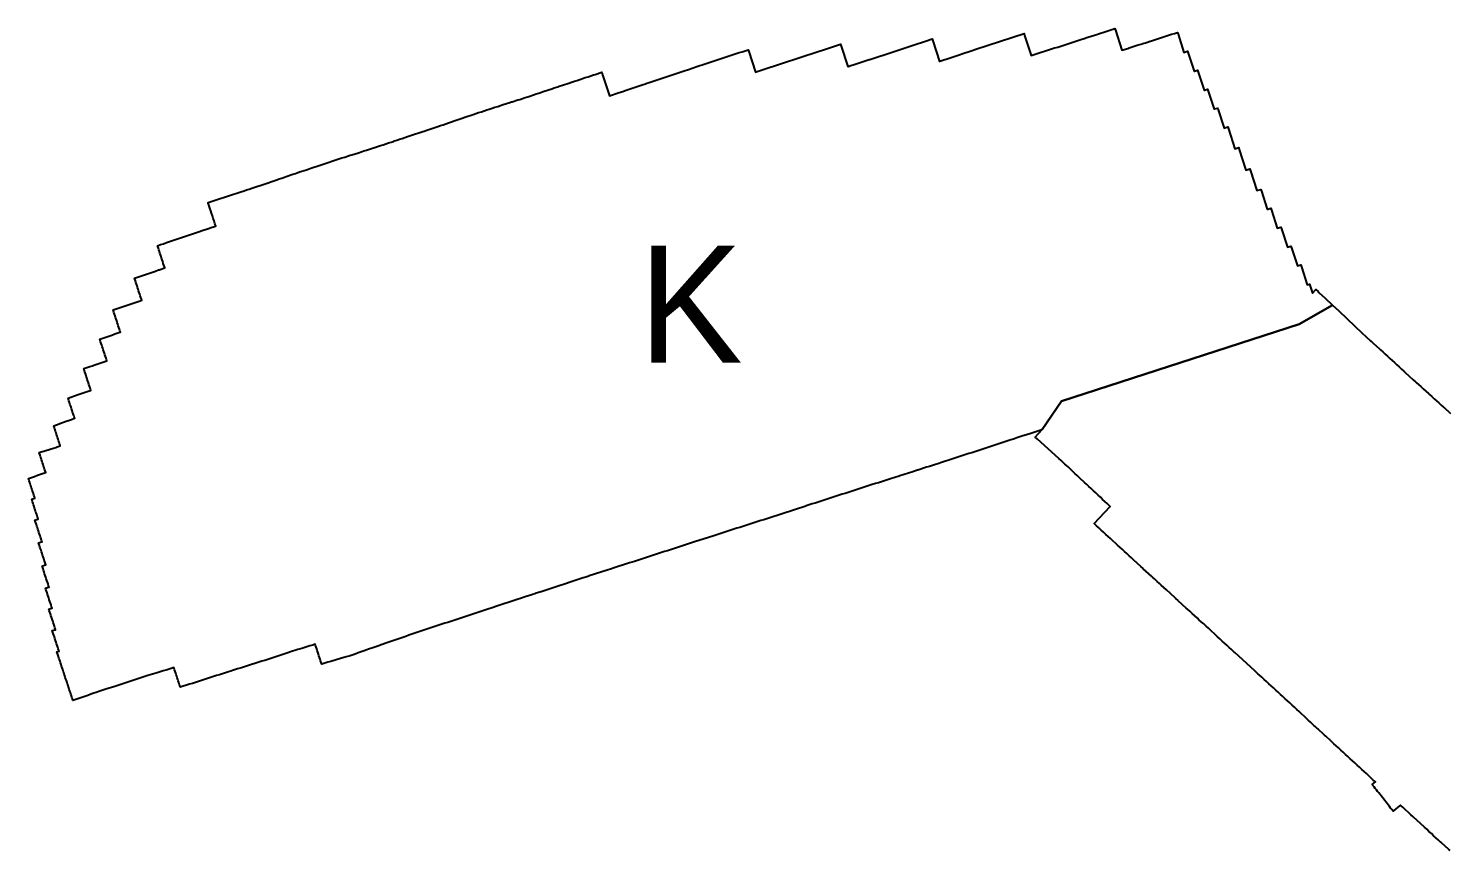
# Model space of a CAD drawing. Extents: x 325010 to 598009, y 7217000 to 7546188.
# Drawn here: x 385183 to 433809, y 7340341 to 7368471 of the extents above; entities that cross this region are included whole.
import ezdxf

# ---------------------------------------------------------------- set-up
doc = ezdxf.new("R2010")
doc.units = 0
doc.layers.add('J', color=7, linetype='Continuous')
doc.layers.add('K', color=7, linetype='Continuous')

msp = doc.modelspace()

# ---------------------------------------------------------------- linework, layer by layer
at = {"layer": 'J'}
msp.add_lwpolyline([(433825, 7340341), (433789, 7340374), (433523, 7340615), (433504, 7340631), (433424, 7340704), (433344, 7340776), (433264, 7340849), (433185, 7340922), (433105, 7340995), (433026, 7341068), (432946, 7341141), (432563, 7341496), (432550, 7341508), (432487, 7341566), (432217, 7341816), (432153, 7341875), (432131, 7341895), (432128, 7341893), (432044, 7341827), (431959, 7341760), (431874, 7341694), (431834, 7341746), (431793, 7341797), (431753, 7341849), (431712, 7341901), (431672, 7341953), (431631, 7342004), (431591, 7342056), (431550, 7342108), (431510, 7342159), (431469, 7342211), (431429, 7342262), (431389, 7342314), (431348, 7342365), (431308, 7342417), (431267, 7342468), (431227, 7342520), (431187, 7342571), (431162, 7342603), (431271, 7342689), (431200, 7342754), (431120, 7342827), (431041, 7342900), (430961, 7342973), (430881, 7343046), (430802, 7343119), (430722, 7343192), (430643, 7343265), (430563, 7343338), (430484, 7343412), (430404, 7343485), (430326, 7343559), (430246, 7343632), (430166, 7343705), (430087, 7343778), (430007, 7343851), (429928, 7343925), (429849, 7343998), (429769, 7344072), (429743, 7344096), (429574, 7344252), (429531, 7344291), (429512, 7344309), (429316, 7344490), (429293, 7344511), (429213, 7344584), (429168, 7344626), (429054, 7344731), (428975, 7344804), (428896, 7344878), (428843, 7344927), (428738, 7345025), (428659, 7345099), (428580, 7345173), (428501, 7345246), (428422, 7345320), (428342, 7345393), (428262, 7345465), (428183, 7345538), (428103, 7345611), (428024, 7345685), (427944, 7345758), (427865, 7345831), (427785, 7345904), (427705, 7345977), (427626, 7346050), (427546, 7346124), (427467, 7346197), (427387, 7346269), (427307, 7346342), (427253, 7346391), (427147, 7346488), (426464, 7347114), (426430, 7347145), (426351, 7347218), (426271, 7347291), (426192, 7347364), (426112, 7347437), (426033, 7347510), (425953, 7347583), (425873, 7347655), (425556, 7347949), (425476, 7348022), (425395, 7348094), (425315, 7348167), (425235, 7348240), (425182, 7348289), (424996, 7348458), (424916, 7348531), (424837, 7348604), (424800, 7348638), (424526, 7348890), (424519, 7348897), (424439, 7348970), (424411, 7348996), (424121, 7349263), (423946, 7349421), (423881, 7349480), (423801, 7349553), (423721, 7349625), (423641, 7349698), (423606, 7349730), (423330, 7349981), (423321, 7349988), (423241, 7350061), (423002, 7350280), (422922, 7350353), (422843, 7350427), (422764, 7350501), (422685, 7350574), (422606, 7350648), (422527, 7350721), (422447, 7350794), (422412, 7350827), (422266, 7350962), (422209, 7351014), (422129, 7351087), (422050, 7351160), (421970, 7351233), (421891, 7351306), (421811, 7351380), (421732, 7351453), (421653, 7351527), (422196, 7352119), (422177, 7352137), (422097, 7352211), (422018, 7352284), (421939, 7352358), (421860, 7352432), (421781, 7352506), (421703, 7352580), (421623, 7352653), (421544, 7352727), (421465, 7352801), (421386, 7352875), (421332, 7352925), (421148, 7353096), (421070, 7353170), (420991, 7353244), (420912, 7353318), (420833, 7353392), (420754, 7353466), (420648, 7353564), (420595, 7353612), (420515, 7353685), (420435, 7353759), (419714, 7354412), (419633, 7354485), (419871, 7354744), (420532, 7355718), (428665, 7358347), (429807, 7359004), (430022, 7358803), (430573, 7358285), (430807, 7358060), (431106, 7357786), (431126, 7357768), (431206, 7357695), (431396, 7357518), (431444, 7357474), (431523, 7357401), (431602, 7357327), (431681, 7357253), (431761, 7357181), (431841, 7357108), (431921, 7357035), (432001, 7356963), (432081, 7356890), (432161, 7356817), (432241, 7356745), (432295, 7356695), (432561, 7356453), (432641, 7356381), (432676, 7356350), (432825, 7356215), (432882, 7356164), (432907, 7356141), (433086, 7355980), (433123, 7355947), (433203, 7355875), (433284, 7355802), (433364, 7355730), (433445, 7355658), (433525, 7355585), (433605, 7355513), (433609, 7355509), (433846, 7355295)], dxfattribs=at)
at = {"layer": 'K'}
msp.add_lwpolyline([(429807, 7359004), (428665, 7358347), (420532, 7355718), (419871, 7354744), (419827, 7354729), (419724, 7354694), (419654, 7354672), (419415, 7354592), (419210, 7354526), (419209, 7354526), (419107, 7354492), (419003, 7354459), (418886, 7354420), (418798, 7354391), (418695, 7354357), (418592, 7354324), (418489, 7354290), (418386, 7354256), (418283, 7354223), (418180, 7354189), (417976, 7354123), (417974, 7354122), (417871, 7354089), (417768, 7354055), (417665, 7354022), (417562, 7353988), (417459, 7353955), (417356, 7353922), (417253, 7353888), (417150, 7353855), (417047, 7353821), (416945, 7353787), (416842, 7353754), (416776, 7353733), (416430, 7353620), (416301, 7353578), (416224, 7353553), (416121, 7353520), (416018, 7353487), (415914, 7353454), (415612, 7353358), (415605, 7353355), (415502, 7353322), (415445, 7353304), (414997, 7353162), (414986, 7353158), (414980, 7353156), (414684, 7353062), (414676, 7353060), (414573, 7353027), (414470, 7352994), (414367, 7352961), (414264, 7352928), (414161, 7352895), (414057, 7352862), (413954, 7352829), (413851, 7352796), (413748, 7352762), (413645, 7352729), (413542, 7352696), (413439, 7352664), (413336, 7352631), (413233, 7352597), (413129, 7352564), (413026, 7352531), (412923, 7352498), (412820, 7352465), (412717, 7352432), (412614, 7352399), (412511, 7352365), (412408, 7352333), (412304, 7352300), (412201, 7352267), (412098, 7352233), (411996, 7352200), (411893, 7352166), (411790, 7352132), (411780, 7352129), (410555, 7351729), (410451, 7351696), (410348, 7351663), (410245, 7351630), (410142, 7351597), (410039, 7351565), (409935, 7351532), (409832, 7351499), (409729, 7351466), (409626, 7351434), (409523, 7351400), (409420, 7351367), (409317, 7351334), (409213, 7351301), (409111, 7351267), (409007, 7351234), (408904, 7351201), (408801, 7351168), (408698, 7351135), (408595, 7351101), (408492, 7351067), (408447, 7351053), (407978, 7350900), (407875, 7350867), (407771, 7350833), (407668, 7350800), (407565, 7350767), (407462, 7350734), (407359, 7350701), (407256, 7350668), (407153, 7350636), (407050, 7350602), (406947, 7350569), (406844, 7350535), (406741, 7350502), (406637, 7350469), (406534, 7350436), (406431, 7350403), (406328, 7350369), (406225, 7350336), (406122, 7350303), (406019, 7350270), (405916, 7350236), (405837, 7350211), (405751, 7350183), (405710, 7350169), (405607, 7350136), (405504, 7350102), (405401, 7350068), (405298, 7350035), (405195, 7350002), (405130, 7349981), (404989, 7349935), (404374, 7349737), (404371, 7349736), (404356, 7349731), (404250, 7349697), (404165, 7349669), (404062, 7349636), (403959, 7349603), (403855, 7349570), (403752, 7349537), (403650, 7349503), (403624, 7349494), (403239, 7349366), (403033, 7349300), (402828, 7349233), (402827, 7349232), (402724, 7349199), (402721, 7349198), (402521, 7349132), (402518, 7349131), (402415, 7349098), (402411, 7349096), (402213, 7349032), (402209, 7349030), (402106, 7348996), (402053, 7348979), (401903, 7348930), (401900, 7348929), (401798, 7348895), (401695, 7348862), (401592, 7348828), (401489, 7348795), (401386, 7348760), (401283, 7348726), (401180, 7348692), (401079, 7348655), (400873, 7348588), (400360, 7348415), (400256, 7348383), (400154, 7348349), (400080, 7348325), (399844, 7348249), (399741, 7348217), (399535, 7348149), (399432, 7348118), (399329, 7348083), (399226, 7348050), (398917, 7347950), (398813, 7347918), (398710, 7347885), (398607, 7347851), (398505, 7347815), (398403, 7347780), (398300, 7347745), (398199, 7347707), (398097, 7347671), (397994, 7347636), (397891, 7347602), (397789, 7347568), (397687, 7347530), (397585, 7347494), (397482, 7347459), (397256, 7347378), (397176, 7347349), (397074, 7347314), (396972, 7347278), (396824, 7347227), (396767, 7347207), (396665, 7347171), (396563, 7347136), (396460, 7347101), (396358, 7347066), (396255, 7347031), (396153, 7346996), (396049, 7346965), (395945, 7346934), (395896, 7346920), (395529, 7346813), (395424, 7346785), (395217, 7346721), (395199, 7346778), (395180, 7346837), (395161, 7346895), (395142, 7346951), (395123, 7347009), (395104, 7347066), (395085, 7347124), (395066, 7347182), (395048, 7347240), (395029, 7347298), (395010, 7347356), (394996, 7347398), (394917, 7347374), (394813, 7347344), (394709, 7347312), (394606, 7347281), (394536, 7347260), (394399, 7347218), (394296, 7347183), (394222, 7347160), (393987, 7347084), (393781, 7347018), (393781, 7347017), (393678, 7346984), (393575, 7346951), (393472, 7346917), (393370, 7346883), (393267, 7346850), (393164, 7346816), (392890, 7346728), (392855, 7346716), (392752, 7346683), (392649, 7346651), (392546, 7346618), (392476, 7346597), (392386, 7346569), (392339, 7346554), (392236, 7346521), (392161, 7346498), (392110, 7346482), (392029, 7346456), (391926, 7346424), (391823, 7346391), (391720, 7346358), (391617, 7346326), (391514, 7346292), (391411, 7346260), (391307, 7346227), (391204, 7346194), (391101, 7346161), (390998, 7346129), (390895, 7346095), (390792, 7346062), (390689, 7346030), (390586, 7345997), (390483, 7345962), (390379, 7345932), (390362, 7345985), (390345, 7346037), (390327, 7346091), (390310, 7346143), (390293, 7346197), (390275, 7346251), (390257, 7346305), (390240, 7346359), (390222, 7346414), (390204, 7346468), (390186, 7346523), (390168, 7346579), (390161, 7346601), (390065, 7346572), (389996, 7346550), (389893, 7346519), (389789, 7346488), (389686, 7346454), (389583, 7346422), (389273, 7346327), (389067, 7346259), (388965, 7346223), (388862, 7346192), (388657, 7346123), (388553, 7346093), (388450, 7346060), (388346, 7346028), (388243, 7345994), (388141, 7345960), (387831, 7345863), (387626, 7345795), (387498, 7345750), (387422, 7345723), (387319, 7345688), (387217, 7345652), (387115, 7345617), (387013, 7345579), (386911, 7345543), (386809, 7345508), (386707, 7345473), (386689, 7345528), (386671, 7345582), (386653, 7345636), (386635, 7345691), (386617, 7345746), (386600, 7345800), (386582, 7345855), (386564, 7345910), (386546, 7345964), (386528, 7346019), (386510, 7346074), (386492, 7346129), (386483, 7346156), (386481, 7346155), (386463, 7346210), (386445, 7346265), (386427, 7346319), (386409, 7346374), (386391, 7346429), (386373, 7346484), (386355, 7346539), (386337, 7346594), (386319, 7346650), (386301, 7346705), (386282, 7346761), (386264, 7346817), (386246, 7346873), (386227, 7346929), (386209, 7346985), (386189, 7347045), (386170, 7347103), (386158, 7347139), (386231, 7347161), (386222, 7347191), (386203, 7347247), (386185, 7347303), (386166, 7347360), (386148, 7347417), (386129, 7347475), (386110, 7347532), (386090, 7347592), (386071, 7347651), (386052, 7347709), (386033, 7347769), (386012, 7347832), (386000, 7347869), (386105, 7347896), (386112, 7347898), (386109, 7347908), (386090, 7347965), (386071, 7348024), (386052, 7348083), (386033, 7348142), (386013, 7348202), (385993, 7348262), (385974, 7348322), (385954, 7348382), (385935, 7348440), (385915, 7348501), (385896, 7348560), (385883, 7348597), (385985, 7348634), (385993, 7348636), (385977, 7348685), (385957, 7348745), (385937, 7348805), (385918, 7348865), (385898, 7348924), (385879, 7348984), (385859, 7349043), (385840, 7349103), (385821, 7349160), (385802, 7349219), (385783, 7349278), (385771, 7349314), (385873, 7349351), (385888, 7349356), (385873, 7349404), (385853, 7349463), (385834, 7349523), (385814, 7349582), (385795, 7349641), (385776, 7349699), (385757, 7349757), (385738, 7349814), (385719, 7349872), (385700, 7349930), (385682, 7349986), (385663, 7350044), (385652, 7350077), (385753, 7350115), (385774, 7350122), (385762, 7350157), (385743, 7350215), (385724, 7350274), (385705, 7350331), (385686, 7350388), (385668, 7350445), (385649, 7350502), (385631, 7350558), (385613, 7350614), (385594, 7350669), (385576, 7350724), (385559, 7350779), (385541, 7350833), (385529, 7350867), (385632, 7350902), (385648, 7350907), (385635, 7350946), (385617, 7351002), (385599, 7351059), (385580, 7351115), (385562, 7351170), (385544, 7351225), (385526, 7351280), (385508, 7351335), (385490, 7351390), (385472, 7351445), (385454, 7351500), (385436, 7351555), (385418, 7351609), (385407, 7351643), (385510, 7351678), (385517, 7351681), (385502, 7351727), (385484, 7351782), (385466, 7351837), (385448, 7351892), (385430, 7351947), (385412, 7352002), (385394, 7352057), (385376, 7352112), (385358, 7352167), (385340, 7352221), (385322, 7352275), (385305, 7352328), (385294, 7352362), (385397, 7352396), (385404, 7352399), (385387, 7352450), (385369, 7352505), (385351, 7352560), (385333, 7352614), (385315, 7352669), (385298, 7352722), (385280, 7352777), (385263, 7352830), (385245, 7352883), (385228, 7352936), (385211, 7352989), (385193, 7353041), (385183, 7353074), (385285, 7353110), (385388, 7353145), (385490, 7353180), (385593, 7353215), (385696, 7353249), (385774, 7353275), (385773, 7353278), (385755, 7353333), (385738, 7353387), (385720, 7353442), (385702, 7353496), (385685, 7353550), (385667, 7353603), (385649, 7353657), (385632, 7353711), (385614, 7353764), (385597, 7353817), (385580, 7353870), (385562, 7353924), (385551, 7353958), (385654, 7353990), (385706, 7354006), (385965, 7354085), (386120, 7354137), (386171, 7354155), (386272, 7354188), (386273, 7354189), (386267, 7354207), (386250, 7354260), (386233, 7354312), (386215, 7354366), (386198, 7354419), (386181, 7354472), (386163, 7354525), (386146, 7354578), (386128, 7354631), (386111, 7354684), (386094, 7354737), (386076, 7354790), (386059, 7354842), (386049, 7354875), (386232, 7354941), (386252, 7354949), (386354, 7354986), (386508, 7355040), (386559, 7355058), (386661, 7355094), (386763, 7355131), (386765, 7355132), (386750, 7355178), (386732, 7355232), (386714, 7355288), (386696, 7355343), (386678, 7355398), (386660, 7355454), (386641, 7355509), (386623, 7355565), (386605, 7355620), (386587, 7355677), (386568, 7355732), (386550, 7355788), (386538, 7355824), (386846, 7355930), (386948, 7355964), (387257, 7356067), (387321, 7356088), (387310, 7356122), (387291, 7356179), (387273, 7356235), (387254, 7356292), (387235, 7356349), (387217, 7356405), (387198, 7356462), (387180, 7356519), (387161, 7356575), (387142, 7356633), (387124, 7356690), (387105, 7356746), (387086, 7356804), (387075, 7356837), (387179, 7356870), (387282, 7356903), (387370, 7356930), (387420, 7356946), (387488, 7356968), (387592, 7357001), (387694, 7357035), (387797, 7357071), (387868, 7357095), (387855, 7357135), (387837, 7357191), (387818, 7357248), (387799, 7357305), (387781, 7357361), (387762, 7357418), (387744, 7357473), (387726, 7357529), (387708, 7357584), (387690, 7357639), (387672, 7357694), (387654, 7357747), (387636, 7357802), (387625, 7357837), (387727, 7357872), (387829, 7357908), (387931, 7357945), (388033, 7357981), (388135, 7358016), (388238, 7358051), (388328, 7358084), (388314, 7358126), (388295, 7358185), (388276, 7358242), (388258, 7358299), (388239, 7358356), (388220, 7358413), (388202, 7358470), (388183, 7358526), (388165, 7358583), (388146, 7358639), (388128, 7358695), (388110, 7358750), (388092, 7358805), (388080, 7358840), (388183, 7358873), (388285, 7358909), (388388, 7358944), (388490, 7358978), (388592, 7359014), (388694, 7359050), (388797, 7359083), (388899, 7359121), (389002, 7359153), (389061, 7359172), (389048, 7359211), (389029, 7359269), (389010, 7359327), (388992, 7359384), (388973, 7359441), (388954, 7359498), (388936, 7359554), (388917, 7359610), (388899, 7359666), (388881, 7359722), (388862, 7359779), (388844, 7359835), (388826, 7359891), (388814, 7359926), (388916, 7359962), (389019, 7359996), (389122, 7360030), (389224, 7360065), (389327, 7360100), (389429, 7360136), (389531, 7360171), (389634, 7360206), (389653, 7360212), (389847, 7360279), (389835, 7360316), (389816, 7360374), (389796, 7360433), (389777, 7360491), (389758, 7360549), (389739, 7360607), (389720, 7360665), (389702, 7360722), (389683, 7360779), (389664, 7360836), (389646, 7360891), (389628, 7360947), (389609, 7361004), (389598, 7361038), (389700, 7361073), (389803, 7361106), (389904, 7361144), (390007, 7361177), (390110, 7361210), (390213, 7361244), (390315, 7361279), (390418, 7361313), (390519, 7361349), (390622, 7361385), (390724, 7361420), (390826, 7361455), (390928, 7361489), (391031, 7361524), (391133, 7361558), (391234, 7361591), (391240, 7361593), (391339, 7361626), (391441, 7361660), (391544, 7361695), (391593, 7361711), (391565, 7361795), (391536, 7361883), (391508, 7361971), (391479, 7362058), (391450, 7362145), (391422, 7362232), (391394, 7362318), (391365, 7362405), (391337, 7362490), (391331, 7362510), (391611, 7362605), (392452, 7362885), (392559, 7362920), (392639, 7362947), (392733, 7362977), (392827, 7363007), (393351, 7363180), (393388, 7363192), (393482, 7363223), (393685, 7363293), (393761, 7363320), (393854, 7363353), (393947, 7363385), (393997, 7363402), (394227, 7363481), (394320, 7363513), (394381, 7363533), (394463, 7363560), (394507, 7363575), (394536, 7363584), (394697, 7363638), (394788, 7363668), (394848, 7363688), (395162, 7363792), (395910, 7364039), (396004, 7364069), (396098, 7364099), (396192, 7364129), (396247, 7364147), (396473, 7364219), (396599, 7364258), (396661, 7364278), (396755, 7364307), (396850, 7364336), (397023, 7364393), (397037, 7364398), (397130, 7364429), (397224, 7364460), (397317, 7364491), (397411, 7364522), (397504, 7364553), (397598, 7364584), (397670, 7364608), (397708, 7364620), (397785, 7364646), (397878, 7364677), (397972, 7364708), (398065, 7364739), (398158, 7364774), (398251, 7364805), (398676, 7364947), (398718, 7364961), (398812, 7364992), (398851, 7365005), (399092, 7365086), (399186, 7365116), (399279, 7365147), (399373, 7365178), (399467, 7365208), (399560, 7365241), (399653, 7365273), (399746, 7365305), (399995, 7365389), (400026, 7365399), (400120, 7365431), (400399, 7365526), (400493, 7365557), (400586, 7365589), (400680, 7365620), (400773, 7365651), (400867, 7365683), (400944, 7365708), (401054, 7365745), (401147, 7365775), (401241, 7365805), (401335, 7365835), (401396, 7365854), (401578, 7365912), (401617, 7365925), (401710, 7365955), (401740, 7365964), (401928, 7366024), (401992, 7366045), (402086, 7366075), (402180, 7366105), (402273, 7366136), (402335, 7366156), (402464, 7366198), (402554, 7366228), (402648, 7366258), (402741, 7366289), (402835, 7366319), (403097, 7366408), (403115, 7366414), (403208, 7366446), (403302, 7366477), (403343, 7366490), (403489, 7366540), (403639, 7366589), (403676, 7366602), (403769, 7366633), (403863, 7366664), (403956, 7366694), (403986, 7366704), (404088, 7366738), (404143, 7366756), (404237, 7366787), (404330, 7366818), (404424, 7366850), (404517, 7366881), (404573, 7366899), (404798, 7366974), (404828, 7366881), (405062, 7366166), (405396, 7366277), (405516, 7366317), (405601, 7366345), (405704, 7366379), (405807, 7366413), (405909, 7366446), (406012, 7366480), (406115, 7366514), (406217, 7366549), (406297, 7366576), (406347, 7366593), (406422, 7366618), (406524, 7366653), (406627, 7366687), (406665, 7366700), (407036, 7366825), (407344, 7366927), (407446, 7366962), (407549, 7366996), (407651, 7367031), (407737, 7367059), (407932, 7367125), (407959, 7367134), (408022, 7367155), (408368, 7367272), (408984, 7367476), (409191, 7367543), (409292, 7367576), (409394, 7367609), (409396, 7367609), (409498, 7367643), (409601, 7367676), (409806, 7367744), (409827, 7367680), (410056, 7366977), (410085, 7366986), (410188, 7367020), (410290, 7367057), (412244, 7367698), (412348, 7367729), (412555, 7367795), (412657, 7367829), (412760, 7367862), (412863, 7367894), (412967, 7367927), (412988, 7367863), (413215, 7367167), (413226, 7367171), (413328, 7367208), (413431, 7367241), (413535, 7367271), (413637, 7367305), (413741, 7367337), (413844, 7367371), (413946, 7367404), (413969, 7367411), (414769, 7367672), (414872, 7367705), (414975, 7367739), (415077, 7367773), (415180, 7367806), (415385, 7367873), (415984, 7368074), (416000, 7368080), (416103, 7368114), (416124, 7368049), (416353, 7367345), (416373, 7367352), (416752, 7367477), (416784, 7367487), (416887, 7367521), (416927, 7367534), (417254, 7367642), (417298, 7367656), (417400, 7367690), (417503, 7367724), (417605, 7367760), (419249, 7368299), (419270, 7368234), (419495, 7367542), (420296, 7367804), (420400, 7367835), (421121, 7368069), (421224, 7368102), (421275, 7368118), (421430, 7368167), (421663, 7368244), (421739, 7368269), (421800, 7368288), (421867, 7368311), (421945, 7368337), (422047, 7368371), (422112, 7368391), (422356, 7368471), (422377, 7368407), (422599, 7367725), (422799, 7367790), (422849, 7367806), (422952, 7367839), (423056, 7367871), (423159, 7367905), (423262, 7367938), (423310, 7367954), (423402, 7367983), (423468, 7368005), (423567, 7368037), (423574, 7368039), (423674, 7368072), (423777, 7368106), (423880, 7368139), (423983, 7368172), (424087, 7368205), (424190, 7368237), (424293, 7368270), (424396, 7368303), (424500, 7368335), (424521, 7368271), (424722, 7367651), (424740, 7367657), (424844, 7367688), (424864, 7367625), (425065, 7367006), (425083, 7367012), (425186, 7367044), (425207, 7366980), (425409, 7366357), (425427, 7366363), (425531, 7366394), (425552, 7366330), (425752, 7365712), (425771, 7365718), (425875, 7365748), (425895, 7365685), (426097, 7365062), (426115, 7365068), (426219, 7365099), (426239, 7365035), (426462, 7364351), (426593, 7364392), (426613, 7364328), (426843, 7363621), (426875, 7363631), (426978, 7363663), (426999, 7363599), (427218, 7362925), (427245, 7362933), (427349, 7362964), (427369, 7362903), (427570, 7362283), (427588, 7362289), (427691, 7362321), (427712, 7362258), (427913, 7361636), (428035, 7361674), (428055, 7361611), (428258, 7360986), (428379, 7361025), (428399, 7360962), (428600, 7360344), (428721, 7360383), (428741, 7360319), (428942, 7359699), (429015, 7359722), (429036, 7359657), (429115, 7359414), (429230, 7359538), (429309, 7359465), (429335, 7359441), (429548, 7359245)], close=True, dxfattribs=at)

# ---------------------------------------------------------------- texts
msp.add_text('K', height=4000).set_placement((406055, 7357033))

doc.saveas('drawing.dxf')
